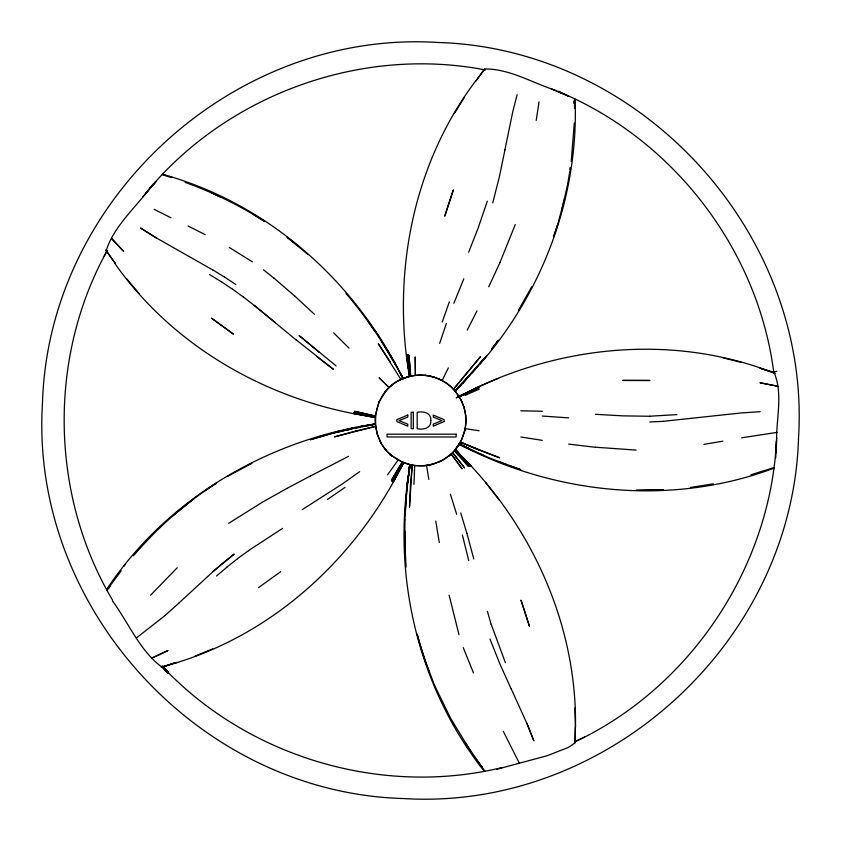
<?xml version="1.0" encoding="UTF-8"?>
<svg xmlns="http://www.w3.org/2000/svg" width="841" height="841" viewBox="0 0 841 841"><rect width="100%" height="100%" fill="white"/><g stroke="black" fill="none" stroke-linecap="round" stroke-linejoin="round"><path stroke-width="1.26" d="M574.834 742.54L575.339 727.381L575.339 742.729L568.138 747.533L546.923 755.796L496.936 769.242M406.066 567.076L404.815 542.35L404.952 519.948M776.264 453.141L776.632 437.94C776.706 416.284 783.034 391.822 773.678 371.733C757.709 248.768 672.443 138.46 557.835 91.343L568.316 96.063L551.728 89.041C529.956 81.377 507.932 68.626 484.605 68.983L475.638 81.23L484.742 69.12M413.961 484.279L414.697 465.525L409.893 464.642L408.747 475.312L409.998 466.261M404.91 519.948L406.613 492.038L409.988 464.695L409.199 469.867M775.801 454.434L775.759 457.714M574.277 122.996L571.228 161.483M405.415 508.763L407.17 486.455L409.945 464.926M405.877 497.683L406.066 494.907A170.523 169.682 0 0 1 406.897 486.592L409.809 464.642L409.388 467.186M776.401 441.126L775.991 449.588M776.632 437.94C771.386 566.266 690.766 687.644 574.414 742.098M407.17 483.775L406.666 489.315M406.066 494.907C395.985 592.695 423.17 693.983 484.321 771.365M375.296 416.043L354.734 411.333L375.296 416.043L375.433 414.886M407.864 478.224L407.307 483.722L408.232 475.459M375.244 416.968L353.861 412.532L375.244 416.968L375.338 415.717M408.747 472.642L409.809 464.642L408.968 469.909M569.735 169.798L570.082 167.391M536.211 120.41L539.028 101.835M569.841 171.091L567.622 184.484L561.578 211.007M375.38 415.254L378.944 402.177L385.777 391.233M504.884 149.929L512.558 112.736M504.926 149.929L499.438 176.536L492.731 202.923M564.805 197.793L557.835 224.084L553.536 236.973L557.835 224.084M354.629 413.467L375.244 416.873M464.831 430.413L461.551 439.969L454.76 450.271M512.505 112.694L517.131 94.718M464.547 431.517C470.235 410.776 458.524 387.228 438.771 378.944M487.328 201.167L478.508 226.902M439.654 343.37L446.392 323.407M442.24 322.071L449.357 301.835M515.281 224.536L500.038 262.329M468.668 252.174L478.592 226.944M453.877 303.265L463.812 278.781M378.807 402.555L378.387 401.903M488.716 286.823L500.08 262.381M107.112 250.786C47.79 357.73 50.208 495.202 112.641 600.285M442.334 380.006L448.379 367.906M458.713 444.773L455.822 449.031L459.375 443.943L468.984 448.61L459.375 443.943M467.228 330.156L477.026 310.802M393.031 482.387L403.564 462.655C357.835 555.575 276.563 632.127 176.589 662.708M403.564 462.655L392.621 481.872L403.154 462.476C420.7 469.762 442.292 464.758 454.708 450.366M403.428 462.561L392.852 482.103L403.428 462.561L392.106 455.959M399.591 469.404L403.291 462.518L400.736 467.049M392.894 482.198L401.577 466.261M531.775 286.77L518.329 310.382M403.249 462.518L398.319 471.465M393.199 480.653L394.45 478.382M398.224 471.58L399.475 469.32M103.958 256.516L107.122 250.828M475.459 81.178C412.553 164.71 391.853 274.471 409.388 376.453M392.295 481.42L403.154 462.476C394.009 458.429 385.977 451.67 381.026 442.934M461.457 445.467L459.197 444.321L460.164 442.65L459.197 444.321L463.948 446.624M454.34 113.567L464.547 97.125M108.468 588.374L109.824 586.429L108.426 588.427M109.687 586.24L106.912 590.172L121.241 570.766M387.533 474.85L397.982 460.206M106.544 589.615C166.739 498.555 268.006 439.738 375.202 423.938L365.93 426.051M455.128 449.903L470.235 465.988L455.359 449.588M484.931 358.056L486.592 355.89M153.02 184.211C137.504 205.866 113.892 225.577 106.176 250.828M123.774 566.382L125.256 564.479M458.713 396.227L455.086 391.097L481.325 362.408M384.673 392.568L386.797 390.035M477.72 366.655L472.179 372.941M481.041 362.261L484.605 357.972L458.639 387.217M484.605 357.972L470.045 374.97L455.128 390.771M479.612 364.531C543.139 291.953 578.955 195.722 575.065 99.112M142.623 197.099C222.35 96.221 359.16 45.382 485.383 69.95M462.193 383.054L454.802 390.771L455.822 391.969L453.467 389.246L480.495 356.626L454.014 388.595M147.186 191.674L155.753 181.761L149.877 188.184M146.134 192.852L155.753 181.761L150.024 188.048M133.435 555.848C157.383 527.833 185.157 503.013 216.316 483.26L204.994 490.745M466.45 379.123L462.75 383.244L468.342 377.094M460.668 385.231L455.086 391.097M458.776 387.259L456.884 389.246L462.708 383.244M150.528 595.249L177.23 567.759M386.608 390.266C392.684 383.507 400.789 378.418 409.725 376.537M455.265 449.725L470.886 465.756L455.359 449.63L470.561 465.84L455.265 449.725L458.177 452.637M179.175 602.787L213.225 571.46M389.804 454.802L390.266 454.392L392.022 455.864M448.663 456.148C464.653 443.691 470.413 420.132 461.825 401.725M165.13 615.391L179.217 602.829M392.432 384.768L390.445 386.429M216.505 575.99L226.902 567.212M172.847 515.838L193.956 498.745M450.271 454.802L442.839 460.069L432.905 464.179M165.172 615.444L136.81 637.615M226.849 567.16L237.519 558.708M258.544 587.628L280.631 571.691M237.477 558.666L248.516 550.666M359.675 471.664L342.487 483.859L302.161 509.688M327.38 499.522L345.031 487.37M248.473 550.624L282.618 528.358M228.657 523.323L263.212 501.699L286.77 488.526M227.964 476.195L251.89 463.307M398.813 380.605L400.011 379.964M286.728 488.484L310.287 476.059M462.708 394.608C441.472 405.383 477.015 386.587 498.608 378.366M348.542 456.327L310.34 476.059M112.463 600.937C128.684 622.918 139.795 650.902 162.029 667.186L176.494 662.571L162.029 667.186L161.798 666.682L167.853 673.147L161.893 666.766M439.37 461.825L441.451 460.763L441.683 461.32M458.965 396.363L479.107 386.608M479.107 386.892L459.049 396.5L479.107 386.892L459.049 396.5L461.131 400.242M575.233 741.436L584.484 737.042M463.843 394.482L459.144 396.679L466.166 393.63M466.187 393.378L476.752 388.405M478.014 387.817L459.144 396.679L479.107 387.764M464.926 395.386L479.107 389.246M479.107 386.524C566.34 345.935 668.532 336.568 760.19 367.906M194.786 656.232L212.668 648.895M402.44 379.007L407.212 377.094L403.196 378.524C371.365 389.94 366.15 436.626 392.337 456.148M402.828 378.671C419.869 371.459 440.768 375.79 453.467 389.246M773.909 468.206C673.399 505.84 558.95 495.055 463.948 446.718M773.909 467.554L750.95 474.808M176.358 662.382L161.293 667.144L165.267 665.988M323.596 435.354L318.192 436.921M334.403 432.442L339.806 431.012L337.083 431.706M337.178 431.843L356.216 427.407M432.579 464.274L423.622 465.798L414.697 465.525M409.945 376.305L406.571 354.366L409.714 376.4M430.182 464.873L433.325 464.085M346.576 430.129L351.401 429.026M353.63 428.237L331.911 433.409L310.424 439.696L331.911 433.409L364.574 426.019L359.128 427.081M410.871 376.127L409.893 376.358L407.496 354.639L409.062 368.779M350.718 428.563L353.441 427.964M361.714 426.387L375.202 423.99M345.262 429.814L348.037 429.204M502.298 767.486C381.52 797.037 247.254 756.995 162.229 666.303M358.981 426.902L364.437 425.788M364.531 425.924L369.935 424.821M353.861 428.468L359.895 427.239M362.334 426.744L364.763 426.25M358.939 426.85L361.662 426.345M366.045 426.019L375.012 424.4M713.389 483.817L690.429 487.465M370.072 425.052L375.244 424.169L377.136 434.009M703.875 444.363L722.861 441.178M741.657 437.804L776.958 432.4M776.821 371.27L773.678 371.733L774.645 372.794L760.19 368.085L774.603 372.847M424.779 465.704L426.85 465.472M663.349 421.309L741.657 412.899L760.19 411.701M676.931 414.613L649.767 416.221M649.767 421.951L663.349 421.352M649.767 416.274L622.561 415.853L595.481 414.287M520.821 410.776L542.308 411.281M636.143 450.093L595.481 447.223M441.872 380.426C432.432 375.359 421.215 373.846 410.776 376.127L408.884 355.102L410.313 370.492M542.308 416.043L568.684 417.893M568.684 444.09L595.481 447.317M425.052 375.296L427.217 375.57M465.756 428.742L479.149 430.781M520.873 437.015L542.308 440.348M371.133 416.642L375.202 417.062M367.528 415.948L375.202 417.294M375.202 417.43L353.167 413.499L371.133 416.779M368.999 415.906L371.48 416.369M359.937 414.119L362.482 414.613M368.842 415.832L371.386 416.327M354.639 413.467L366.245 415.706M375.202 417.147L353.535 412.942L367.528 415.717M360.022 414.161L366.476 415.422M409.725 464.463L403.638 462.476M353.115 413.551C258.713 395.049 170.45 342.634 114.765 263.349M722.903 357.824L741.657 362.45M430.224 376.127L431.843 376.537M162.628 174.182L171.785 177.052M162.586 174.182L164.899 174.875M434.24 377.231L432.768 376.768M162.218 174.686L171.406 177.598M169.514 176.305C266.334 205.078 347.585 275.606 395.438 363.932M760.19 368.316L775.16 373.351M510.245 466.03L520.821 469.677L489.409 457.946L459.281 444.132L468.984 449.031M551.728 89.041L556.626 90.881M561.536 92.72L558.014 91.438M185.083 182.318C212.994 192.431 239.874 205.488 264.831 221.582L253.278 214.423M479.149 450.093L499.754 457.851L460.395 442.187L479.149 450.04L461.183 442.513M499.754 462.151L505.02 464.137M479.149 453.551L484.237 455.769M211.974 193.125L220.752 197.141M474.019 451.249L459.512 444.269M459.144 444.321L466.45 447.875M188.048 226.019L205.225 234.66M154.082 209.293L170.86 217.745M212.857 270.003L156.216 237.845L140.5 227.964L156.216 237.898M229.299 247.412L252.353 261.866M212.899 269.961L224.494 277.067M209.577 274.534L221.172 281.693M224.536 277.025L235.858 284.552M221.172 281.64L232.484 289.22M232.536 289.178L243.533 297.167M316.531 356.395L333.572 369.43L296.011 339.764M243.575 297.125L254.297 305.483M297.725 245.698L287.054 237.246L308.027 254.571M263.443 269.772L274.071 278.276M336.116 365.919L299.112 335.517L319.349 352.474M275.312 322.629L254.339 305.441L295.969 339.806M274.113 278.224L294.676 296.011M294.676 295.969L314.45 314.313M333.625 332.836L349.047 348.132M162.166 666.104L168.41 672.59L163.112 666.945M162.439 666.377L168.41 672.59M460.353 455.401L463.023 458.292M460.532 455.496L470.14 465.988M469.73 466.124L455.034 449.998L460.164 455.633M386.566 450.65L384.852 448.663M468.342 466.587L454.434 450.692L458.135 454.939M470.928 465.756C536.484 536.169 576.989 630.487 575.475 727.339L574.929 708.027M126.549 278.686L139.028 293.467M345.998 293.425C364.679 315.312 381.173 339.06 395.249 364.164M485.667 482.66L499.48 500.311M484.973 771.134L479.244 763.418M476.426 759.497L482.103 767.307L465.662 743.507M368.221 321.746L374.644 330.891M477.446 761.578L478.823 763.565M374.928 330.524L376.495 332.878M470.928 751.549L450.787 718.603L434.618 685.531M378.061 335.191L379.585 337.504M390.445 362.124L378.292 343.696L400.516 378.807M377.977 335.286L379.501 337.64M386.892 349.509L388.416 351.874M466.356 745.725L467.649 747.765M380.836 340.227L397.982 369.052M393.956 361.567L398.119 368.821M391.275 356.626L403.196 378.524L402.04 376.221M389.846 354.271L391.233 356.679M398.024 368.915L401.998 376.263M461.877 401.725L461.131 400.19M381.162 443.207L376.999 433.557M379.638 440.348L380.7 442.334M397.982 369.01L403.018 378.576L400.61 373.951M461.225 400.421L462.476 403.196M503.265 731.271L519.349 763.186M511.265 688.989L526.971 723.596L533.856 740.826L527.013 723.596M511.212 688.989L500.038 664.274L489.967 639.002M473.472 672.916L463.254 647.644M505.346 662.571L491.165 624.264M434.66 685.531L424.863 660.164L417.104 634.061L420.71 647.181L429.53 672.916M463.717 406.571L463.906 407.128M450.366 494.172L456.652 514.261M460.763 512.926L466.913 533.478M487.37 611.239L491.112 624.316M459.007 634.755L449.126 595.165M466.955 533.478L473.788 558.981M462.382 534.96L468.752 560.653M426.534 465.525L428.836 479.433M435.764 521.052L439.275 542.487M465.704 416.043L465.62 415.349M406.834 355.659L409.578 376.4L406.96 356.763M408.789 368.873L409.115 371.365M408.022 362.219L408.337 364.784M408.652 367.359L409.125 371.217M407.223 355.701L407.507 358.098M407.938 361.683L408.358 365.278M404.773 531.123L405.236 553.536M574.245 101.277L574.277 103.632L574.245 101.183M574.466 98.923L574.55 108.531M574.929 103.864L574.929 106.271M375.244 424.358A45.593 45.593 0 0 1 375.244 416.642M42.471 403.196C29.635 607.055 198.981 792.716 403.196 798.529C607.055 811.365 792.716 642.019 798.529 437.804C811.365 233.945 642.019 48.284 437.804 42.471C233.945 29.635 48.284 198.981 42.471 403.196M410.45 485.383L409.483 507.428L412.164 465.988L410.45 485.383M430.781 420.426C431.622 428.353 423.17 429.982 417.199 428.7L417.199 412.3C423.107 410.965 431.58 412.763 430.781 420.426M453.278 190.077L444.826 215.948L453.278 190.077M402.828 462.329L392.064 481.094L402.828 462.329M399.359 466.913L391.464 480.211L402.271 462.108L399.359 466.913M498.282 340.269L491.533 349.194L498.282 340.269M223.527 562.545L213.172 571.417L234.155 554.093L223.527 562.545M466.124 393.22L459.102 396.595L479.107 387.217L466.124 393.22M167.811 650.65L151.59 658.219L167.811 650.65M444.132 421.541L433.231 426.208L433.231 424.169L441.872 420.616L433.231 417.062L433.231 415.076L444.132 419.648L444.132 421.541M407.769 415.076L396.868 419.648L396.868 421.541L407.769 426.208L407.769 424.169L399.128 420.616L407.769 417.062L407.769 415.076M355.659 431.012L334.403 436.878L374.644 426.618L355.659 431.012M663.349 489.914L636.143 490.335L663.349 489.914M649.767 380.468L622.561 380.426L649.767 380.468M413.32 412.3L411.144 412.3L411.144 428.7L413.32 428.7L413.32 412.3M456.148 434.198L387.028 434.198L387.028 436.973L456.148 436.973L456.148 434.198M777.788 386.24L760.19 382.823L777.788 386.24M222.508 326.087L211.469 318.14L233.462 334.171L222.508 326.087M388.742 387.217L379.081 377.746L389.152 387.627L388.742 387.217M111.485 238.402L123.543 251.291L111.485 238.402M464.505 467.827L452.637 452.637L464.505 467.827M451.291 454.203L462.014 468.668L451.291 454.203M114.996 263.023L105.85 250.187L114.996 263.023M529.42 626.156L521.052 600.285L529.42 626.156M410.219 376.263L407.906 354.776L410.219 376.263M415.391 375.16L415.212 357.141L415.391 375.16"/></g></svg>
